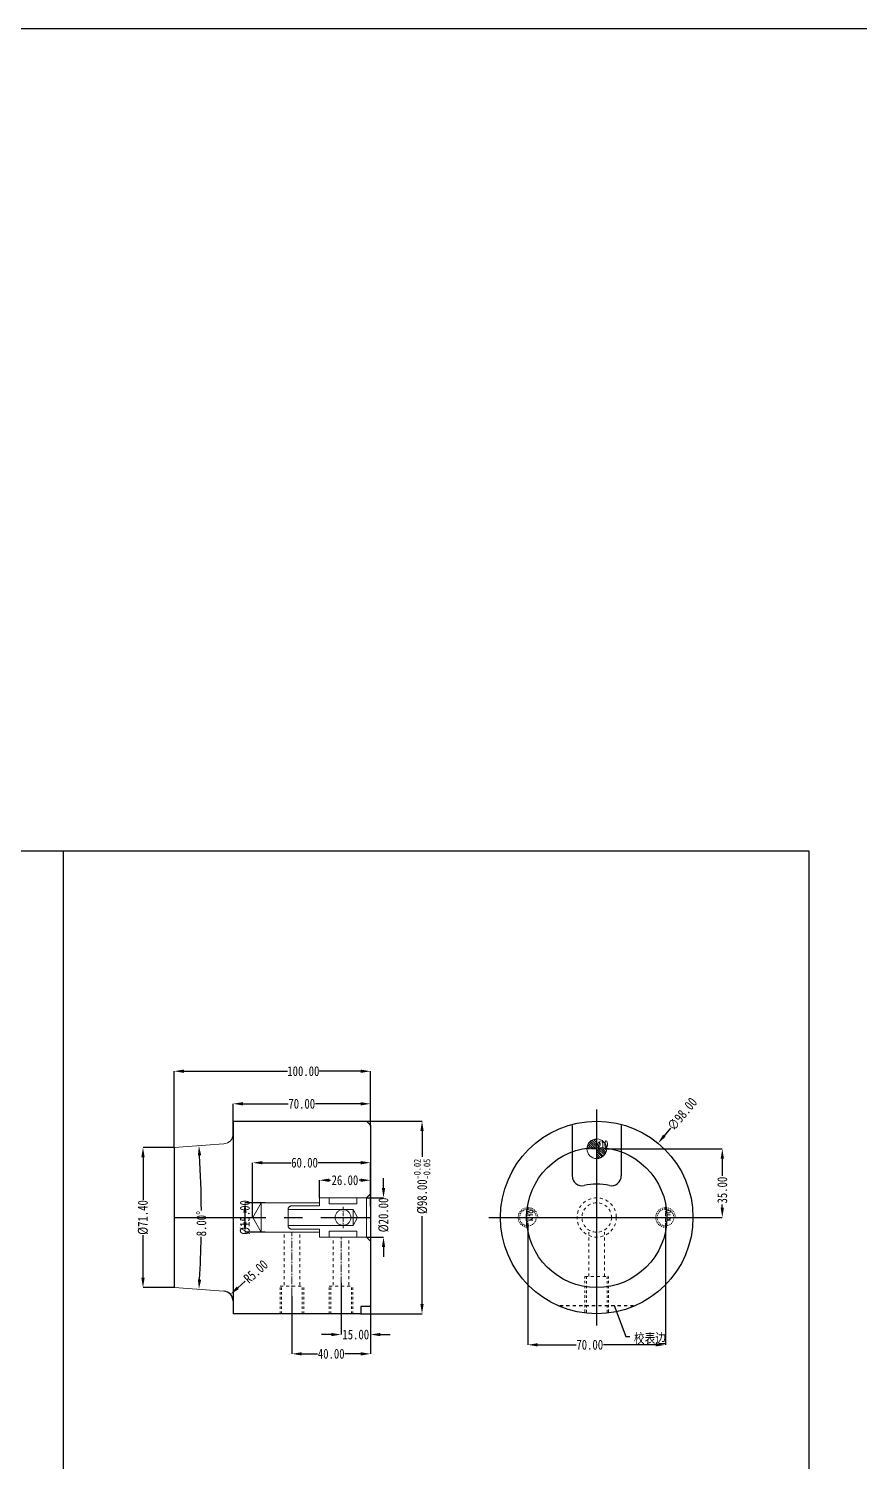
# Model space of a CAD drawing. Header units: millimetres. Extents: x -685 to 1888, y -6001 to 855.
# Drawn here: x 421 to 844, y 126 to 855 of the extents above; entities that cross this region are included whole.
import ezdxf

# ---------------------------------------------------------------- set-up
doc = ezdxf.new("R2010")
doc.units = ezdxf.units.MM
doc.header["$LTSCALE"] = 16.335
doc.header["$PDMODE"] = 3
doc.header["$PDSIZE"] = 0.3125
for name, pattern in [('CENTER', [0.6, 0.375, -0.075, 0.075, -0.075]), ('HIDDEN', [0.2, 0.1, -0.1]), ('HIDDENX2', [0.75, 0.5, -0.25])]:
    doc.linetypes.add(name, pattern=pattern)
doc.layers.get('0').update_dxf_attribs({"linetype": 'CONTINUOUS'})
doc.layers.get('Defpoints').update_dxf_attribs({"linetype": 'CONTINUOUS'})
for name, color, linetype, lineweight in [('cool', 153, 'HIDDEN', 9), ('dim', 82, 'CONTINUOUS', 9), ('epin', 13, 'CONTINUOUS', 9), ('screw', 33, 'CONTINUOUS', 13), ('虚线', 6, 'HIDDENX2', 13)]:
    doc.layers.add(name, color=color, linetype=linetype, lineweight=lineweight)
doc.layers.add('DEFAULT_2', color=8, linetype='HIDDEN')
doc.styles.get("Standard").update_dxf_attribs({"font": 'txt', "width": 0.8})
doc.styles.add('TXT', font='txt.shx', dxfattribs={"bigfont": 'gbcbig.shx'})
doc.styles.add('TXT05', font='txt.shx', dxfattribs={"width": 0.5, "bigfont": 'gbcbig.shx'})
doc.dimstyles.get("Standard").update_dxf_attribs({"dimtxt": 0.15625, "dimasz": 0.1875, "dimexe": 0.125, "dimexo": 0.0625, "dimtad": 0, "dimtih": 1, "dimtoh": 1, "dimdsep": 46, "dimtxsty": 'Standard', "dimcen": 0.09, "dimadec": 0, "dimazin": 0, "dimtp": 0.01, "dimtm": 0.01, "dimtfac": 1, "dimtofl": 0, "dimtmove": 0, "dimatfit": 3, "dimfxl": 0, "dimtolj": 1, "dimarcsym": 0})
doc.dimstyles.new('STANDARD$0', dxfattribs={"dimscale": 2, "dimtxt": 3, "dimasz": 3, "dimexe": 1.25, "dimexo": 0.625, "dimgap": 0.5, "dimtad": 0, "dimdsep": 46, "dimlunit": 6, "dimtxsty": 'Standard', "dimblk": 'CLOSEDBLANK', "dimcen": 0, "dimclrt": 2, "dimazin": 2, "dimtfac": 2, "dimtmove": 1, "dimatfit": 3, "dimfxl": 0, "dimtolj": 1, "dimtzin": 0, "dimarcsym": 0})

# ---------------------------------------------------------------- blocks, each defined once
blk = doc.blocks.new('screw_m10_g')
at = {"layer": 'screw', "color": 1, "linetype": 'CENTER', "ltscale": 0.310989}
for p, q in [((-5.5, 0), (5.5, 0)), ((0, -5.5), (0, 5.5))]:
    blk.add_line(p, q, dxfattribs=at)
at = {"layer": 'screw', "linetype": 'HIDDEN', "ltscale": 0.310989}
blk.add_circle((0, 0), 4.25, dxfattribs=at)
at = {"layer": 'screw', "color": 92, "linetype": 'HIDDEN', "ltscale": 0.310989}
blk.add_arc((0, 0), 5, 270, 180, dxfattribs=at)
at = {"layer": 'screw', "color": 6, "style": 'TXT'}
blk.add_text('M10', height=2, dxfattribs=at).set_placement((-1.7, -2.5))
blk = doc.blocks.new('*D38')
at = {"color": 4, "linetype": 'Continuous', "lineweight": -2}
for p, q in [((675.7, 246.72), (675.7, 184.91)), ((745.7, 246.47), (745.7, 184.91)), ((680.7, 184.91), (700.17, 184.91)), ((740.7, 184.91), (714.17, 184.91))]:
    blk.add_line(p, q, dxfattribs=at)
at = {"color": 4}
for points in [[(680.7, 185.74), (680.7, 184.08), (675.7, 184.91)], [(740.7, 185.74), (740.7, 184.08), (745.7, 184.91)]]:
    blk.add_solid(points, dxfattribs=at)
at = {"layer": 'Defpoints', "color": 0}
for p in [(675.7, 246.72), (745.7, 246.47), (745.7, 184.91)]:
    blk.add_point(p, dxfattribs=at)
at = {"color": 6, "insert": (707.17, 184.91), "char_height": 5, "attachment_point": 5}
blk.add_mtext('\\A1;70.00', dxfattribs=at)
blk = doc.blocks.new('*D46')
at = {"color": 4, "linetype": 'Continuous', "lineweight": -2}
for p, q in [((715.1, 284.72), (774.64, 284.72)), ((774.64, 279.72), (774.64, 270.98)), ((774.64, 254.72), (774.64, 256.32)), ((730.85, 249.72), (774.64, 249.72))]:
    blk.add_line(p, q, dxfattribs=at)
at = {"color": 4}
for points in [[(773.81, 279.72), (775.47, 279.72), (774.64, 284.72)], [(773.81, 254.72), (775.47, 254.72), (774.64, 249.72)]]:
    blk.add_solid(points, dxfattribs=at)
at = {"layer": 'Defpoints', "color": 0}
for p in [(715.1, 284.72), (730.85, 249.72), (774.64, 249.72)]:
    blk.add_point(p, dxfattribs=at)
at = {"color": 6, "insert": (774.64, 263.65), "char_height": 5, "attachment_point": 5, "rotation": 90}
blk.add_mtext('\\A1;35.00', dxfattribs=at)
blk = doc.blocks.new('epin_ejp_10')
at = {"layer": 'epin'}
h = blk.add_hatch(dxfattribs=at)
h.set_pattern_fill('_ANSI31', color=123, scale=0.25, angle=90, style=0)
h.set_pattern_definition([(135, (-3501.19435, 375.4519), (-0.561266, -0.561266), [])])
h.paths.add_polyline_path([(0, 5, 0.414214), (-5, 0), (0, 0)])
h.paths.add_polyline_path([(5, 0), (0, 0), (0, -5, 0.414214)])
at = {"layer": 'epin', "color": 1, "linetype": 'CENTER', "ltscale": 0.310989}
for p, q in [((-5.5, 0), (5.5, 0)), ((0, -5.5), (0, 5.5))]:
    blk.add_line(p, q, dxfattribs=at)
at = {"layer": 'epin'}
blk.add_circle((0, 0), 5, dxfattribs=at)
at = {"layer": 'epin', "color": 6, "style": 'TXT05', "width": 0.5}
blk.add_text('%%c10', height=3.5, dxfattribs=at).set_placement((0.2, 0.5))
blk = doc.blocks.new('*D19')
at = {"color": 4, "linetype": 'Continuous', "lineweight": -2}
for p, q in [((525.53, 289.49), (525.53, 307.59)), ((530.53, 307.59), (553.53, 307.59)), ((590.53, 307.59), (567.53, 307.59)), ((595.53, 296.22), (595.53, 307.59))]:
    blk.add_line(p, q, dxfattribs=at)
at = {"color": 4}
for points in [[(530.53, 308.42), (530.53, 306.75), (525.53, 307.59)], [(590.53, 308.42), (590.53, 306.75), (595.53, 307.59)]]:
    blk.add_solid(points, dxfattribs=at)
at = {"layer": 'Defpoints', "color": 0}
for p in [(525.53, 307.59), (595.53, 296.22), (525.53, 289.49)]:
    blk.add_point(p, dxfattribs=at)
at = {"color": 6, "insert": (560.53, 307.59), "char_height": 5, "attachment_point": 5}
blk.add_mtext('\\A1;70.00', dxfattribs=at)
blk = doc.blocks.new('*D20')
at = {"color": 4, "linetype": 'Continuous', "lineweight": -2}
for p, q in [((495.53, 285.42), (495.53, 324.17)), ((500.53, 324.17), (553.33, 324.17)), ((590.53, 324.17), (569.33, 324.17)), ((595.53, 296.22), (595.53, 324.17))]:
    blk.add_line(p, q, dxfattribs=at)
at = {"color": 4}
for points in [[(500.53, 325), (500.53, 323.33), (495.53, 324.17)], [(590.53, 325), (590.53, 323.33), (595.53, 324.17)]]:
    blk.add_solid(points, dxfattribs=at)
at = {"layer": 'Defpoints', "color": 0}
for p in [(495.53, 324.17), (595.53, 296.22), (495.53, 285.42)]:
    blk.add_point(p, dxfattribs=at)
at = {"color": 6, "insert": (561.33, 324.17), "char_height": 5, "attachment_point": 5}
blk.add_mtext('\\A1;100.00', dxfattribs=at)
blk = doc.blocks.new('*D21')
at = {"color": 4, "linetype": 'Continuous', "lineweight": -2}
for p, q in [((593.53, 298.72), (621.76, 298.72)), ((621.76, 293.72), (621.76, 280.66)), ((621.76, 205.72), (621.76, 250.4)), ((590.53, 200.72), (621.76, 200.72))]:
    blk.add_line(p, q, dxfattribs=at)
at = {"color": 4}
for points in [[(620.93, 293.72), (622.59, 293.72), (621.76, 298.72)], [(620.93, 205.72), (622.59, 205.72), (621.76, 200.72)]]:
    blk.add_solid(points, dxfattribs=at)
at = {"layer": 'Defpoints', "color": 0}
for p in [(593.53, 298.72), (590.53, 200.72), (621.76, 200.72)]:
    blk.add_point(p, dxfattribs=at)
at = {"color": 6, "insert": (621.76, 265.53), "char_height": 5, "attachment_point": 5, "rotation": 90}
blk.add_mtext('\\A1;%%C98.00{\\H0.7x;\\S-0.02^ -0.05;}', dxfattribs=at)
blk = doc.blocks.new('*D22')
at = {"color": 4, "lineweight": -2}
for p, q in [((569.53, 259.72), (569.53, 268.68)), ((574.53, 268.68), (575.17, 268.68)), ((590.53, 268.68), (589.83, 268.68)), ((595.53, 261.72), (595.53, 268.68))]:
    blk.add_line(p, q, dxfattribs=at)
at = {"color": 4}
for points in [[(574.53, 269.52), (574.53, 267.85), (569.53, 268.68)], [(590.53, 269.52), (590.53, 267.85), (595.53, 268.68)]]:
    blk.add_solid(points, dxfattribs=at)
at = {"layer": 'Defpoints', "color": 0}
for p in [(569.53, 268.68), (569.53, 259.72), (595.53, 261.72)]:
    blk.add_point(p, dxfattribs=at)
at = {"color": 6, "insert": (582.5, 268.68), "char_height": 5, "attachment_point": 5}
blk.add_mtext('\\A1;26.00', dxfattribs=at)
blk = doc.blocks.new('*D23')
at = {"color": 4, "lineweight": -2}
for p, q in [((541.86, 257.22), (531.63, 257.22)), ((531.63, 252.22), (531.63, 247.22)), ((541.86, 242.22), (531.63, 242.22))]:
    blk.add_line(p, q, dxfattribs=at)
at = {"color": 4}
for points in [[(530.8, 252.22), (532.46, 252.22), (531.63, 257.22)], [(530.8, 247.22), (532.46, 247.22), (531.63, 242.22)]]:
    blk.add_solid(points, dxfattribs=at)
at = {"layer": 'Defpoints', "color": 0}
for p in [(541.86, 257.22), (531.63, 242.22), (541.86, 242.22)]:
    blk.add_point(p, dxfattribs=at)
at = {"color": 6, "insert": (531.63, 249.72), "char_height": 5, "attachment_point": 5, "rotation": 90}
blk.add_mtext('\\A1;%%c15.00', dxfattribs=at)
blk = doc.blocks.new('*D24')
at = {"color": 4, "lineweight": -2}
for p, q in [((535.53, 249.72), (535.53, 277.6)), ((540.53, 277.6), (554.95, 277.6)), ((590.53, 277.6), (568.95, 277.6)), ((595.53, 255.39), (595.53, 277.6))]:
    blk.add_line(p, q, dxfattribs=at)
at = {"color": 4}
for points in [[(540.53, 278.43), (540.53, 276.76), (535.53, 277.6)], [(590.53, 278.43), (590.53, 276.76), (595.53, 277.6)]]:
    blk.add_solid(points, dxfattribs=at)
at = {"layer": 'Defpoints', "color": 0}
for p in [(535.53, 277.6), (595.53, 255.39), (535.53, 249.72)]:
    blk.add_point(p, dxfattribs=at)
at = {"color": 6, "insert": (561.95, 277.6), "char_height": 5, "attachment_point": 5}
blk.add_mtext('\\A1;60.00', dxfattribs=at)
blk = doc.blocks.new('*D54')
at = {"color": 4, "lineweight": -2}
for p, q in [((602.16, 264.72), (602.16, 269.72)), ((593.53, 259.72), (602.16, 259.72)), ((593.53, 239.72), (602.16, 239.72)), ((602.16, 234.72), (602.16, 229.72))]:
    blk.add_line(p, q, dxfattribs=at)
at = {"color": 4}
for points in [[(601.33, 264.72), (603, 264.72), (602.16, 259.72)], [(601.33, 234.72), (603, 234.72), (602.16, 239.72)]]:
    blk.add_solid(points, dxfattribs=at)
at = {"layer": 'Defpoints', "color": 0}
for p in [(593.53, 259.72), (593.53, 239.72), (602.16, 239.72)]:
    blk.add_point(p, dxfattribs=at)
at = {"color": 6, "insert": (602.16, 251.01), "char_height": 5, "attachment_point": 5, "rotation": 90}
blk.add_mtext('\\A1;%%c20.00', dxfattribs=at)
blk = doc.blocks.new('*D55')
at = {"color": 4, "linetype": 'Continuous', "lineweight": -2}
for p, q in [((555.53, 209.72), (555.53, 180.31)), ((595.53, 210.76), (595.53, 180.31)), ((560.53, 180.31), (568.53, 180.31)), ((590.53, 180.31), (582.53, 180.31))]:
    blk.add_line(p, q, dxfattribs=at)
at = {"color": 4}
for points in [[(560.53, 181.14), (560.53, 179.48), (555.53, 180.31)], [(590.53, 181.14), (590.53, 179.48), (595.53, 180.31)]]:
    blk.add_solid(points, dxfattribs=at)
at = {"layer": 'Defpoints', "color": 0}
for p in [(555.53, 209.72), (595.53, 210.76), (595.53, 180.31)]:
    blk.add_point(p, dxfattribs=at)
at = {"color": 6, "insert": (575.53, 180.31), "char_height": 5, "attachment_point": 5}
blk.add_mtext('\\A1;40.00', dxfattribs=at)
blk = doc.blocks.new('*D56')
at = {"color": 4, "linetype": 'Continuous', "lineweight": -2}
for p, q in [((580.53, 216.49), (580.53, 190.13)), ((595.53, 215.78), (595.53, 190.13)), ((575.53, 190.13), (570.53, 190.13)), ((600.53, 190.13), (605.53, 190.13))]:
    blk.add_line(p, q, dxfattribs=at)
at = {"color": 4}
for points in [[(575.53, 190.96), (575.53, 189.3), (580.53, 190.13)], [(600.53, 190.96), (600.53, 189.3), (595.53, 190.13)]]:
    blk.add_solid(points, dxfattribs=at)
at = {"layer": 'Defpoints', "color": 0}
for p in [(580.53, 216.49), (595.53, 215.78), (580.53, 190.13)]:
    blk.add_point(p, dxfattribs=at)
at = {"color": 6, "insert": (588.03, 190.13), "char_height": 5, "attachment_point": 5}
blk.add_mtext('\\A1;15.00', dxfattribs=at)
blk = doc.blocks.new('*D25')
at = {"color": 4, "linetype": 'Continuous', "lineweight": -2}
for p, q in [((495.53, 285.42), (479.7, 285.42)), ((479.7, 280.42), (479.7, 258.72)), ((479.7, 219.02), (479.7, 240.72)), ((495.53, 214.02), (479.7, 214.02))]:
    blk.add_line(p, q, dxfattribs=at)
at = {"color": 4}
for points in [[(478.86, 280.42), (480.53, 280.42), (479.7, 285.42)], [(478.86, 219.02), (480.53, 219.02), (479.7, 214.02)]]:
    blk.add_solid(points, dxfattribs=at)
at = {"layer": 'Defpoints', "color": 0}
for p in [(495.53, 285.42), (479.7, 214.02), (495.53, 214.02)]:
    blk.add_point(p, dxfattribs=at)
at = {"color": 6, "insert": (479.7, 249.72), "char_height": 5, "attachment_point": 5, "rotation": 90}
blk.add_mtext('\\A1;%%c71.40', dxfattribs=at)
blk = doc.blocks.new('*D57')
at = {"color": 4, "lineweight": -2}
for start, end in [(0.38605, 3.45373), (356.54627, 358.92928)]:
    blk.add_arc((-14.99, 249.72), 524.42, start, end, dxfattribs=at)
at = {"color": 4}
for points in [[(507.65, 281.26), (509.32, 281.37), (508.16, 286.3)], [(509.32, 218.07), (507.65, 218.18), (508.16, 213.14)]]:
    blk.add_solid(points, dxfattribs=at)
at = {"layer": 'Defpoints', "color": 0}
for p in [(495.53, 285.42), (520.88, 287.19), (509.29, 261.92), (495.53, 214.02), (520.88, 212.25)]:
    blk.add_point(p, dxfattribs=at)
at = {"color": 6, "insert": (509.43, 246.59), "char_height": 5, "attachment_point": 5, "rotation": 89.65766}
blk.add_mtext('\\A1;8.00°', dxfattribs=at)
blk = doc.blocks.new('*D58')
at = {"color": 4, "lineweight": -2}
blk.add_line((531.68, 217.29), (527.97, 213.95), dxfattribs=at)
at = {"color": 4}
blk.add_solid([(527.41, 214.57), (528.53, 213.33), (524.25, 210.6)], dxfattribs=at)
at = {"layer": 'Defpoints', "color": 0}
for p in [(520.53, 207.26), (524.25, 210.6)]:
    blk.add_point(p, dxfattribs=at)
at = {"color": 6, "insert": (537.13, 222.2), "char_height": 5, "attachment_point": 5, "rotation": 41.98645}
blk.add_mtext('\\A1;R5.00', dxfattribs=at)
blk = doc.blocks.new('*D64')
at = {"color": 4, "linetype": 'Continuous', "lineweight": -2}
blk.add_line((748.3, 295.19), (745.12, 291.33), dxfattribs=at)
at = {"color": 4}
blk.add_solid([(744.47, 291.86), (745.76, 290.8), (741.93, 287.48)], dxfattribs=at)
at = {"layer": 'Defpoints', "color": 0}
for p in [(741.93, 287.48), (679.48, 211.96)]:
    blk.add_point(p, dxfattribs=at)
at = {"color": 6, "insert": (754.25, 302.38), "char_height": 5, "attachment_point": 5, "rotation": 50.41154}
blk.add_mtext('\\A1;∅98.00', dxfattribs=at)

msp = doc.modelspace()

# ---------------------------------------------------------------- linework, layer by layer
at = {"ltscale": 0.5}
msp.add_line((439.125, 436.4), (439.125, -249.313), dxfattribs=at)
at = {"color": 1, "linetype": 'CENTER', "ltscale": 50.8}
for p, q in [((710.704, 194.719), (710.704, 304.719)), ((655.704, 249.719), (765.704, 249.719))]:
    msp.add_line(p, q, dxfattribs=at)
for p, q in [((525.535, 298.72), (525.535, 200.719)), ((525.535, 298.72), (593.535, 298.719)), ((593.535, 298.719), (595.535, 296.719)), ((595.535, 296.719), (595.535, 204.986)), ((495.535, 285.418), (495.535, 214.02)), ((595.535, 204.486), (590.535, 204.486)), ((590.535, 204.486), (590.535, 200.719)), ((590.535, 200.72), (525.535, 200.719))]:
    msp.add_line(p, q)
at = {"color": 3}
for p, q in [((698.204, 296.58), (698.204, 270.906)), ((723.204, 296.58), (723.204, 270.906))]:
    msp.add_line(p, q, dxfattribs=at)
at = {"lineweight": 0}
for p, q in [((495.535, 285.418), (520.883, 287.191)), ((495.535, 214.02), (520.883, 212.247))]:
    msp.add_line(p, q, dxfattribs=at)
at = {"color": 1, "linetype": 'CENTER', "ltscale": 7.62}
msp.add_line((495.535, 249.719), (595.535, 249.719), dxfattribs=at)
msp.add_lwpolyline([(-685.042, 854.858), (1888.224, 854.858), (1888.224, -6001.234), (-685.042, -6001.234)], close=True)
at = {"ltscale": 0.5}
msp.add_lwpolyline([(-62.999, 436.4), (818.69, 436.4), (818.69, -249.313), (-62.999, -249.313)], close=True, dxfattribs=at)
for radius in [49, 35.7]:
    msp.add_circle((710.704, 249.719), radius)
at = {"lineweight": 0}
msp.add_arc((520.535, 292.179), 5, 274, 0, dxfattribs=at)
at = {"color": 3}
for centre, radius, start, end in [((703.204, 270.906), 5, 180, 282.373625), ((718.204, 270.906), 5, 257.626375, 0), ((710.704, 236.719), 30, 77.626375, 102.373625)]:
    msp.add_arc(centre, radius, start, end, dxfattribs=at)
at = {"ltscale": 0.5}
msp.add_arc((520.535, 207.259), 5, 0, 86, dxfattribs=at)
at = {"layer": 'cool', "ltscale": 0.932966}
for p, q in [((551.535, 215.219), (551.535, 242.219)), ((559.535, 215.219), (559.535, 242.219)), ((706.704, 219.719), (706.704, 242.219)), ((714.704, 219.719), (714.704, 242.219)), ((576.535, 215.219), (576.535, 239.719)), ((584.535, 215.219), (584.535, 239.719)), ((704.704, 219.719), (716.704, 219.719)), ((549.535, 214.719), (561.535, 214.719)), ((574.535, 214.719), (586.535, 214.719))]:
    msp.add_line(p, q, dxfattribs=at)
at = {"layer": 'cool', "color": 1, "linetype": 'CENTER', "ltscale": 0.621977}
for p, q in [((555.535, 209.719), (555.535, 242.219)), ((710.704, 209.719), (710.704, 242.219)), ((580.535, 209.719), (580.535, 239.719))]:
    msp.add_line(p, q, dxfattribs=at)
at = {"layer": 'cool', "ltscale": 0.932966}
for radius in [10, 7.5]:
    msp.add_circle((710.704, 249.719), radius, dxfattribs=at)
at = {"layer": 'DEFAULT_2', "color": 8, "linetype": 'HIDDEN'}
msp.add_line((691.962, 204.986), (729.445, 204.986), dxfattribs=at)
at = {"layer": 'screw', "color": 92, "linetype": 'HIDDEN', "ltscale": 0.746373}
for p, q in [((704.704, 201.591), (704.704, 219.719)), ((716.704, 201.591), (716.704, 219.719)), ((549.535, 200.719), (549.535, 214.719)), ((561.535, 200.719), (561.535, 214.719)), ((574.535, 200.719), (574.535, 214.719)), ((586.535, 200.72), (586.535, 214.719))]:
    msp.add_line(p, q, dxfattribs=at)
at = {"layer": 'screw', "linetype": 'HIDDEN', "ltscale": 0.746373}
for p, q in [((705.454, 201.504), (705.454, 219.719)), ((715.954, 201.504), (715.954, 219.719)), ((550.285, 200.719), (550.285, 214.719)), ((560.785, 200.719), (560.785, 214.719)), ((575.285, 200.719), (575.285, 214.719)), ((585.785, 200.72), (585.785, 214.719))]:
    msp.add_line(p, q, dxfattribs=at)
at = {"layer": 'screw', "color": 1, "linetype": 'CENTER', "ltscale": 0.466483}
for p, q in [((555.535, 200.719), (555.535, 214.719)), ((580.535, 200.72), (580.535, 214.719))]:
    msp.add_line(p, q, dxfattribs=at)
at = {"layer": '虚线', "ltscale": 10}
for p, q in [((535.535, 249.719), (539.865, 257.219)), ((569.535, 257.219), (539.865, 257.219)), ((539.865, 257.219), (539.865, 242.219)), ((569.535, 255.719), (555.535, 255.719)), ((569.535, 259.719), (569.535, 255.719)), ((593.535, 259.719), (569.535, 259.719)), ((574.535, 259.719), (574.535, 256.719)), ((588.535, 256.719), (574.535, 256.719)), ((588.535, 259.719), (588.535, 256.719)), ((593.535, 259.719), (595.535, 261.719)), ((593.535, 259.719), (593.535, 239.719)), ((535.535, 249.719), (539.865, 242.219)), ((553.535, 253.719), (586.659, 253.719)), ((553.535, 245.719), (553.535, 253.719)), ((588.956, 249.737), (586.636, 245.719)), ((586.657, 253.719), (586.639, 245.723)), ((588.956, 249.737), (586.657, 253.719)), ((569.535, 242.219), (539.865, 242.219)), ((553.535, 245.719), (586.636, 245.719)), ((569.535, 243.719), (555.535, 243.719)), ((569.535, 239.719), (569.535, 243.719)), ((574.535, 239.719), (574.535, 242.719)), ((588.535, 242.719), (574.535, 242.719)), ((588.535, 239.719), (588.535, 242.719)), ((593.535, 239.719), (569.535, 239.719)), ((593.535, 239.719), (595.535, 237.719))]:
    msp.add_line(p, q, dxfattribs=at)
at = {"layer": '虚线', "color": 1, "linetype": 'CENTER', "ltscale": 0.310989}
for p, q in [((576.035, 249.719), (587.035, 249.719)), ((581.535, 244.219), (581.535, 255.219))]:
    msp.add_line(p, q, dxfattribs=at)
at = {"layer": '虚线', "ltscale": 10}
msp.add_circle((581.535, 249.719), 4, dxfattribs=at)
for centre, start, end in [((555.535, 253.719), 90, 180), ((555.535, 245.719), 180, 270)]:
    msp.add_arc(centre, 2, start, end, dxfattribs=at)

# ---------------------------------------------------------------- block references
at = {"layer": 'epin'}
msp.add_blockref('epin_ejp_10', (710.704, 284.719), dxfattribs=at)
at = {"layer": 'screw', "color": 4, "rotation": 90}
for p in [(675.704, 249.719), (745.704, 249.719)]:
    msp.add_blockref('screw_m10_g', p, dxfattribs=at)

# ---------------------------------------------------------------- texts
at = {"layer": 'dim', "color": 4, "insert": (729.638, 187.98), "char_height": 5, "attachment_point": 4}
msp.add_mtext('\\A1;{\\fSimSun|b0|i0|c134|p2;校表边}', dxfattribs=at)

# ---------------------------------------------------------------- dimensions: what is measured, and where the dimension line sits
for base, p1, p2, override, picture, middle in [((495.535, 324.166), (595.535, 296.219), (495.535, 285.418), {"dimscale": 1, "dimtxt": 5, "dimasz": 5, "dimexe": 0, "dimexo": 0, "dimgap": 0, "dimzin": 0, "dimlunit": 2, "dimclrd": 4, "dimclre": 4, "dimclrt": 6, "dimazin": 0, "dimtfac": 1, "dimtofl": 0, "dimtmove": 0, "dimfxl": 1.25, "dimtfillclr": 6, "dimarcsym": 1}, '*D20', (561.326, 324.166)), ((525.535, 307.587), (595.535, 296.219), (525.535, 289.494), {"dimscale": 1, "dimtxt": 5, "dimasz": 5, "dimexe": 0, "dimexo": 0, "dimgap": 0, "dimzin": 0, "dimlunit": 2, "dimclrd": 4, "dimclre": 4, "dimclrt": 6, "dimazin": 0, "dimtfac": 1, "dimtofl": 0, "dimtmove": 0, "dimfxl": 1.25, "dimtfillclr": 6, "dimarcsym": 1}, '*D19', (560.535, 307.587)), ((535.535, 277.598), (595.535, 255.394), (535.535, 249.719), {"dimscale": 1, "dimtxt": 5, "dimasz": 5, "dimexe": 0, "dimexo": 0, "dimgap": 0, "dimzin": 0, "dimlunit": 2, "dimclrd": 4, "dimclre": 4, "dimclrt": 6, "dimazin": 0, "dimtp": 0.01, "dimtm": 0.01, "dimtfac": 1, "dimtofl": 0, "dimtmove": 0, "dimfxl": 1.25}, '*D24', (561.952, 277.598)), ((569.535, 268.684), (595.535, 261.719), (569.535, 259.719), {"dimscale": 1, "dimtxt": 5, "dimasz": 5, "dimexe": 0, "dimexo": 0, "dimgap": 0, "dimzin": 0, "dimlunit": 2, "dimclrd": 4, "dimclre": 4, "dimclrt": 6, "dimazin": 0, "dimtp": 0.01, "dimtm": 0.01, "dimtfac": 1, "dimtofl": 0, "dimtmove": 0, "dimfxl": 1.25}, '*D22', (582.501, 268.684)), ((580.535, 190.131), (595.535, 215.776), (580.535, 216.492), {"dimscale": 1, "dimtxt": 5, "dimasz": 5, "dimexe": 0, "dimexo": 0, "dimgap": 0, "dimzin": 0, "dimlunit": 2, "dimclrd": 4, "dimclre": 4, "dimclrt": 6, "dimazin": 0, "dimtfac": 1, "dimtofl": 0, "dimtmove": 0, "dimfxl": 1.25, "dimtfillclr": 6, "dimarcsym": 1}, '*D56', (588.035, 190.131))]:
    dim = msp.add_linear_dim(base=base, p1=p1, p2=p2, dimstyle='STANDARD$0', override=override)
    dim.commit()
    dim.dimension.update_dxf_attribs({"geometry": picture, "text_midpoint": middle, "dimtype": 160})
dim = msp.add_diameter_dim_2p(p1=(679.478, 211.957), p2=(741.93, 287.48), dimstyle='Standard', override={"dimtxt": 5, "dimasz": 5, "dimexe": 0, "dimexo": 0, "dimgap": 0, "dimtih": 0, "dimtoh": 0, "dimzin": 0, "dimcen": 0, "dimclrd": 4, "dimclre": 4, "dimclrt": 6, "dimadec": 2, "dimtp": 0, "dimtm": 0, "dimfxl": 1.25, "dimtfillclr": 6, "dimtzin": 0, "dimarcsym": 1})
dim.commit()
dim.dimension.update_dxf_attribs({"geometry": '*D64', "text_midpoint": (754.25, 302.379)})
for base, p1, p2, text, override, picture, middle in [((621.759, 200.719), (593.535, 298.719), (590.535, 200.719), '%%C<>{\\H0.7x;\\S-0.02^ -0.05;}', {"dimscale": 1, "dimtxt": 5, "dimasz": 5, "dimexe": 0, "dimexo": 0, "dimgap": 0, "dimzin": 0, "dimlunit": 2, "dimclrd": 4, "dimclre": 4, "dimclrt": 6, "dimazin": 0, "dimtfac": 1, "dimtofl": 0, "dimtmove": 0, "dimfxl": 1.25, "dimtfillclr": 6, "dimarcsym": 1}, '*D21', (621.759, 265.529)), ((479.698, 214.02), (495.535, 285.418), (495.535, 214.02), '%%c<>', {"dimscale": 1, "dimtxt": 5, "dimasz": 5, "dimexe": 0, "dimexo": 0, "dimgap": 0, "dimzin": 0, "dimlunit": 2, "dimclrd": 4, "dimclre": 4, "dimclrt": 6, "dimazin": 0, "dimtfac": 1, "dimtofl": 0, "dimtmove": 0, "dimfxl": 1.25, "dimtfillclr": 6, "dimarcsym": 1}, '*D25', (479.698, 249.719)), ((602.162, 239.719), (593.535, 259.719), (593.535, 239.719), '%%c<>', {"dimscale": 1, "dimtxt": 5, "dimasz": 5, "dimexe": 0, "dimexo": 0, "dimgap": 0, "dimzin": 0, "dimlunit": 2, "dimclrd": 4, "dimclre": 4, "dimclrt": 6, "dimazin": 0, "dimtp": 0.01, "dimtm": 0.01, "dimtfac": 1, "dimtofl": 0, "dimtmove": 0, "dimfxl": 1.25}, '*D54', (602.162, 251.009)), ((531.63, 242.219), (541.865, 257.219), (541.865, 242.219), '%%c<>', {"dimscale": 1, "dimtxt": 5, "dimasz": 5, "dimexe": 0, "dimexo": 0, "dimgap": 0, "dimzin": 0, "dimlunit": 2, "dimclrd": 4, "dimclre": 4, "dimclrt": 6, "dimazin": 0, "dimtp": 0.01, "dimtm": 0.01, "dimtfac": 1, "dimtofl": 0, "dimtmove": 0, "dimfxl": 1.25}, '*D23', (531.63, 249.719))]:
    dim = msp.add_linear_dim(base=base, p1=p1, p2=p2, angle=90, text=text, dimstyle='STANDARD$0', override=override)
    dim.commit()
    dim.dimension.update_dxf_attribs({"geometry": picture, "text_midpoint": middle, "dimtype": 160})
dim = msp.add_angular_dim_2l(base=(509.294, 261.922), line1=((495.535, 214.02), (520.883, 212.247)), line2=((495.535, 285.418), (520.883, 287.191)), dimstyle='Standard', override={"dimtxt": 5, "dimasz": 5, "dimexe": 0, "dimexo": 0, "dimgap": 0, "dimtih": 0, "dimtoh": 0, "dimzin": 0, "dimcen": 0, "dimclrd": 4, "dimclre": 4, "dimclrt": 6, "dimadec": 2, "dimtp": 0, "dimtm": 0, "dimtzin": 0})
dim.commit()
dim.dimension.update_dxf_attribs({"geometry": '*D57', "text_midpoint": (509.427, 246.586), "dimtype": 162})
for base, p1, p2, angle, picture, middle in [((774.641, 249.719), (715.104, 284.719), (730.853, 249.719), 90, '*D46', (774.641, 263.648)), ((745.704, 184.909), (675.704, 246.719), (745.704, 246.468), 180, '*D38', (707.166, 184.909))]:
    dim = msp.add_linear_dim(base=base, p1=p1, p2=p2, angle=angle, dimstyle='STANDARD$0', override={"dimscale": 1, "dimtxt": 5, "dimasz": 5, "dimexe": 0, "dimexo": 0, "dimgap": 0, "dimzin": 0, "dimlunit": 2, "dimclrd": 4, "dimclre": 4, "dimclrt": 6, "dimazin": 0, "dimtfac": 1, "dimtofl": 0, "dimtmove": 0, "dimfxl": 1.25, "dimtfillclr": 6, "dimarcsym": 1})
    dim.commit()
    dim.dimension.update_dxf_attribs({"geometry": picture, "text_midpoint": middle, "dimtype": 160})
dim = msp.add_radius_dim(center=(520.535, 207.259), mpoint=(524.251, 210.604), dimstyle='Standard', override={"dimtxt": 5, "dimasz": 5, "dimexe": 0, "dimexo": 0, "dimgap": 0, "dimtih": 0, "dimtoh": 0, "dimzin": 0, "dimcen": 0, "dimclrd": 4, "dimclre": 4, "dimclrt": 6, "dimadec": 2, "dimtp": 0, "dimtm": 0, "dimtzin": 0})
dim.commit()
dim.dimension.update_dxf_attribs({"geometry": '*D58', "text_midpoint": (537.135, 222.199)})
dim = msp.add_linear_dim(base=(595.535, 180.309), p1=(555.535, 209.719), p2=(595.535, 210.764), dimstyle='STANDARD$0', override={"dimscale": 1, "dimtxt": 5, "dimasz": 5, "dimexe": 0, "dimexo": 0, "dimgap": 0, "dimzin": 0, "dimlunit": 2, "dimclrd": 4, "dimclre": 4, "dimclrt": 6, "dimazin": 0, "dimtfac": 1, "dimtofl": 0, "dimtmove": 0, "dimfxl": 1.25, "dimtfillclr": 6, "dimarcsym": 1})
dim.commit()
dim.dimension.update_dxf_attribs({"geometry": '*D55', "text_midpoint": (575.535, 180.309)})

# ---------------------------------------------------------------- leaders
at = {"layer": 'dim', "annotation_type": 0, "has_hookline": 1, "hookline_direction": 0, "text_width": 16.644}
msp.add_leader([(719.612, 204.986), (725.491, 189.1), (727.491, 189.1)], dimstyle='Standard', override={"dimtxt": 2.5, "dimasz": 2, "dimexe": 0, "dimexo": 0, "dimgap": 0, "dimtih": 0, "dimtoh": 0, "dimzin": 0, "dimcen": 0, "dimclrd": 6, "dimclre": 6, "dimclrt": 4, "dimadec": 2, "dimtp": 0, "dimtm": 0, "dimtzin": 0}, dxfattribs=at)

doc.saveas('drawing.dxf')
